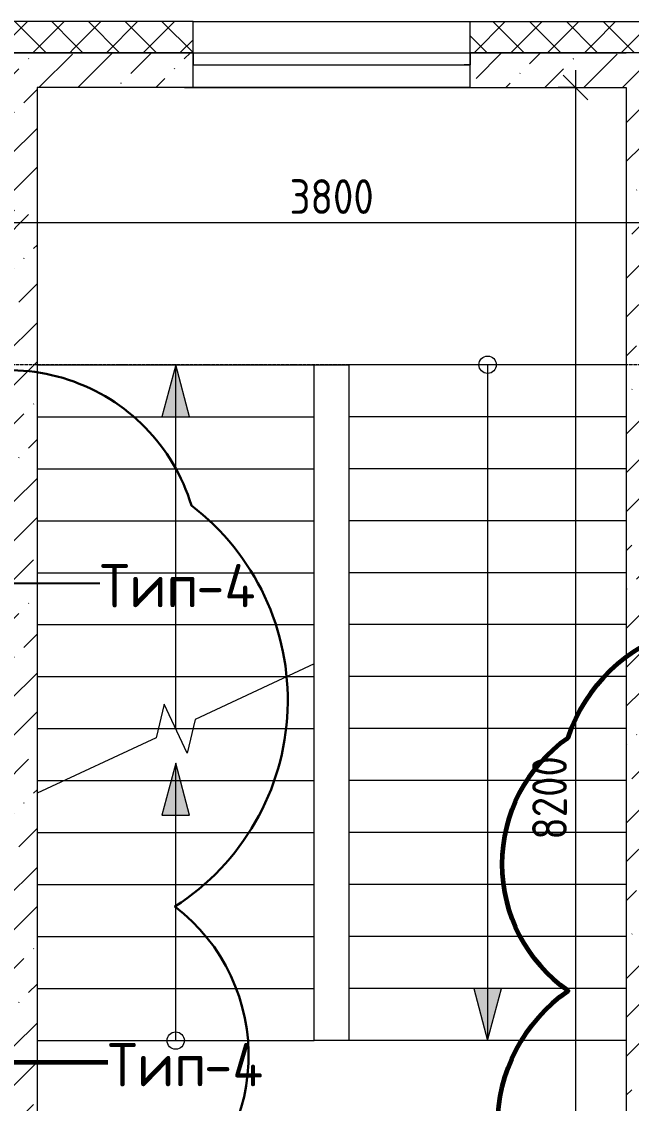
# Model space of a CAD drawing. Header units: millimetres. Extents: x -60946 to 138510, y -262288 to 24501.
# Drawn here: x 42121 to 45639, y -145455 to -139213 of the extents above; entities that cross this region are included whole.
import ezdxf

# ---------------------------------------------------------------- set-up
doc = ezdxf.new("R2010")
doc.units = ezdxf.units.MM
doc.linetypes.add('ADSK_Линия сетки', pattern=[25, 20, -2.5, 0, -2.5])
for name, color, linetype, lineweight in [('0) 1 вып перегородка', 7, 'Continuous', 60), ('2)Тип-3', 7, 'Continuous', 60), ('_ Окна', 7, 'Continuous', 18), ('Лестницы', 7, 'Continuous', 9), ('Окна', 7, 'Continuous', 9), ('Оси', 7, 'Continuous', 9), ('Перекрытие', 7, 'Continuous', 18), ('Размеры', 7, 'Continuous', 9), ('Стены наружные', 7, 'Continuous', 18), ('Стены штриховка', 7, 'Continuous', 9), ('Стрелки вверх', 7, 'Continuous', 18)]:
    doc.layers.add(name, color=color, linetype=linetype, lineweight=lineweight)
doc.layers.add('2)Тип-4', color=7, linetype='Continuous', lineweight=30, true_color=0x0080c0)
doc.styles.add('GOST Common_3', font='', dxfattribs={"width": 0.9, "height": 200})
doc.styles.add('GOST Common_4', font='', dxfattribs={"height": 250})
doc.styles.get('GOST Common_3').set_extended_font_data('GOST Common')
doc.styles.get('GOST Common_4').set_extended_font_data('GOST Common')
doc.dimstyles.new('ADSK_Основной_2_0_1', dxfattribs={"dimscale": 304.8, "dimtxt": 201.142999, "dimasz": 0.463911, "dimexe": 0.328084, "dimexo": 0.328084, "dimgap": 0.164042, "dimtad": 1, "dimdec": 3, "dimrnd": 0.001, "dimdsep": 46, "dimtxsty": 'GOST Common_3', "dimblk1": 'OBLIQUE', "dimblk2": 'OBLIQUE', "dimsah": 1, "dimcen": 0.09, "dimdle": 0.328084, "dimazin": 2, "dimtfac": 1, "dimtdec": 4, "dimtix": 1, "dimtmove": 1, "dimatfit": 3, "dimfxl": 1, "dimtvp": 1, "dimtolj": 1, "dimtzin": 0, "dimlwd": 20, "dimlwe": 20, "dimarcsym": 2})
doc.dimstyles.new('ADSK_Основной_2_0_2', dxfattribs={"dimscale": 304.8, "dimtxt": 201.142999, "dimasz": 0.463911, "dimexe": 0.328084, "dimexo": 0.328084, "dimgap": 0.164042, "dimtad": 1, "dimdec": 3, "dimrnd": 0.001, "dimdsep": 46, "dimtxsty": 'GOST Common_3', "dimblk1": 'OBLIQUE', "dimblk2": 'OBLIQUE', "dimsah": 1, "dimcen": 0.09, "dimdle": 0.328084, "dimazin": 2, "dimtfac": 1, "dimtdec": 4, "dimtix": 1, "dimtmove": 0, "dimatfit": 3, "dimfxl": 1, "dimtvp": 1, "dimtolj": 1, "dimtzin": 0, "dimlwd": 20, "dimlwe": 20, "dimarcsym": 2})
pattern_1 = [(45, (9.36, -150597.75), (84.18955, 308.69595), [396.875, -79.375, 3.353, -76.022])]
pattern_2 = [(45, (9.36, -150597.75), (-106.066, 106.066), []), (135, (9.36, -150597.75), (-106.066, -106.066), [])]

# ---------------------------------------------------------------- blocks, each defined once
blk = doc.blocks.new('ОКНО L03 _2СТ_RS - ОК-6_1600х1980h_лестничная клетка-3556673-Кладочный план 3-го этажа')
at = {"layer": '_ Окна'}
for p, q in [((-838.1, 100), (761.9, 100)), ((-838.1, 100), (-838.1, 30)), ((-838.1, 100), (-833.1, 100)), ((-818.1, 100), (-38.1, 100)), ((-38.1, 100), (741.9, 100)), ((761.9, 100), (756.9, 100)), ((761.9, 100), (761.9, 30)), ((-838.1, 30), (761.9, 30)), ((-838.1, 30), (-803.1, 30)), ((-818.1, 30), (-38.1, 30)), ((-38.1, 30), (741.9, 30)), ((761.9, 30), (726.9, 30))]:
    blk.add_line(p, q, dxfattribs=at)
at = {"layer": 'Окна'}
blk.add_line((-888.1, -100), (811.9, -100), dxfattribs=at)
blk = doc.blocks.new('_Oblique')
at = {"color": 0, "linetype": 'ByBlock', "lineweight": -2}
blk.add_line((-0.5, -0.5), (0.5, 0.5), dxfattribs=at)
blk = doc.blocks.new('*D5285')
at = {"layer": 'Defpoints', "color": 0, "transparency": 16777216}
for p in [(42009.4, -140272.3), (45809.4, -140272.3), (45809.4, -140372.3)]:
    blk.add_point(p, dxfattribs=at)
at = {"layer": 'Размеры', "color": 0, "lineweight": 20, "transparency": 16777216}
for p, q in [((41909.4, -140372.3), (45909.4, -140372.3)), ((42009.4, -140372.3), (42009.4, -140472.3)), ((45809.4, -140372.3), (45809.4, -140472.3))]:
    blk.add_line(p, q, dxfattribs=at)
at = {"layer": 'Размеры', "color": 0, "lineweight": 20, "transparency": 16777216, "xscale": 141.4, "yscale": 141.4, "zscale": 141.4, "rotation": 180}
blk.add_blockref('_Oblique', (42009.4, -140372.3), dxfattribs=at)
at = {"layer": 'Размеры', "color": 0, "lineweight": 20, "transparency": 16777216, "xscale": 141.4, "yscale": 141.4, "zscale": 141.4}
blk.add_blockref('_Oblique', (45809.4, -140372.3), dxfattribs=at)
at = {"layer": 'Размеры', "color": 0, "lineweight": 9, "transparency": 16777216, "insert": (43909.4, -140222.3), "char_height": 200, "width": 605.475, "attachment_point": 5, "style": 'GOST Common_3'}
blk.add_mtext('\\A1;3800', dxfattribs=at)
blk = doc.blocks.new('*D5405')
at = {"layer": 'Defpoints', "color": 0, "transparency": 16777216}
for p in [(45416.4, -139592.8), (45316.4, -147792.8), (45416.4, -147792.8)]:
    blk.add_point(p, dxfattribs=at)
at = {"layer": 'Размеры', "color": 0, "lineweight": 20, "transparency": 16777216}
for p, q in [((45316.4, -139492.8), (45316.4, -147892.8)), ((45316.4, -139592.8), (45216.4, -139592.8)), ((45316.4, -147792.8), (45216.4, -147792.8))]:
    blk.add_line(p, q, dxfattribs=at)
at = {"layer": 'Размеры', "color": 0, "lineweight": 20, "transparency": 16777216, "xscale": 141.4, "yscale": 141.4, "zscale": 141.4}
for p, rotation in [((45316.4, -139592.8), 90), ((45316.4, -147792.8), 270)]:
    blk.add_blockref('_Oblique', p, dxfattribs=dict(at, rotation=rotation))
at = {"layer": 'Размеры', "color": 0, "lineweight": 9, "transparency": 16777216, "insert": (45166.4, -143692.8), "char_height": 200, "width": 605.475, "attachment_point": 5, "rotation": 90, "style": 'GOST Common_3'}
blk.add_mtext('\\A1;8200', dxfattribs=at)

msp = doc.modelspace()

# ---------------------------------------------------------------- hatches: boundary and pattern name
at = {"layer": 'Стены наружные', "lineweight": 9}
h = msp.add_hatch(dxfattribs=at)
h.set_pattern_fill('FP_4', color=256, style=0, pattern_type=2)
h.set_pattern_definition(pattern_2)
h.paths.add_polyline_path([(42209.3615, -139392.7816), (42420.3169, -139392.7816), (42420.3169, -139212.7816), (42009.3615, -139212.7816), (42009.3615, -139392.7816)])
h.paths.add_polyline_path([(45609.3615, -139392.7816), (45989.3615, -139392.7816), (45989.3615, -139212.7816), (45420.3169, -139212.7816), (45420.3169, -139392.7816)])
h = msp.add_hatch(dxfattribs=at)
h.set_pattern_fill('FP_4', color=256, style=0, pattern_type=2)
h.set_pattern_definition(pattern_2)
h.paths.add_polyline_path([(45420.3169, -139392.7816), (45420.3169, -139212.7816), (44709.3615, -139212.7816), (44709.3615, -139392.7816)])
h.paths.add_polyline_path([(43109.3615, -139392.7816), (43109.3615, -139212.7816), (42420.3169, -139212.7816), (42420.3169, -139392.7816)])
h = msp.add_hatch(dxfattribs=at)
h.set_pattern_fill('FP_2', color=256, style=0, pattern_type=2)
h.set_pattern_definition(pattern_1)
h.paths.add_polyline_path([(42009.3615, -147992.7816), (42209.3615, -147992.7816), (42209.3615, -139392.7816), (42009.3615, -139392.7816), (42009.3615, -147967.7816)])
h = msp.add_hatch(dxfattribs=at)
h.set_pattern_fill('FP_2', color=256, style=0, pattern_type=2)
h.set_pattern_definition(pattern_1)
h.paths.add_polyline_path([(45420.3169, -139592.7816), (45609.3615, -139592.7816), (45609.3615, -139392.7816), (45420.3169, -139392.7816)])
h.paths.add_polyline_path([(42420.3169, -139592.7816), (42420.3169, -139392.7816), (42209.3615, -139392.7816), (42209.3615, -139592.7816)])
h = msp.add_hatch(dxfattribs=at)
h.set_pattern_fill('FP_3', color=256, style=0, pattern_type=2)
h.set_pattern_definition([(45, (9.36, -150597.75), (84.19025, 308.69666), [396.875, -79.375, 3.353, -76.022])])
h.paths.add_polyline_path([(43109.3615, -139592.7816), (43109.3615, -139392.7816), (42420.3169, -139392.7816), (42420.3169, -139592.7816)])
h.paths.add_polyline_path([(45420.3169, -139592.7816), (45420.3169, -139392.7816), (44709.3615, -139392.7816), (44709.3615, -139592.7816)])
h = msp.add_hatch(dxfattribs=at)
h.set_pattern_fill('FP_2', color=256, style=0, pattern_type=2)
h.set_pattern_definition(pattern_1)
h.paths.add_polyline_path([(45609.3615, -147992.7816), (45809.3615, -147992.7816), (45809.3615, -139392.7816), (45609.3615, -139392.7816), (45609.3615, -147792.7816)])
at = {"layer": 'Стрелки вверх'}
for points in [[(43089.7463, -141492.7816), (43009.3615, -141192.7816), (42928.9767, -141492.7816), (43034.5621, -141492.7816)], [(43034.5621, -143792.7816), (43089.7463, -143792.7816), (43009.3615, -143492.7816), (42928.9767, -143792.7816)], [(44809.3615, -145092.7816), (44889.7463, -144792.7816), (44728.9767, -144792.7816)]]:
    msp.add_hatch(color=256, dxfattribs=at).paths.add_polyline_path(points)

# ---------------------------------------------------------------- linework, layer by layer
at = {"layer": '0) 1 вып перегородка'}
msp.add_line((41771.8615, -145217.9373), (42617.713, -145217.9373), dxfattribs=at)
at = {"layer": '2)Тип-3', "color": 5}
msp.add_lwpolyline([(45273.5488, -148905.6451, -0.52056705), (45273.5488, -146370.559, -0.52056705), (45273.5488, -144805.4739, -0.52056705), (45273.5488, -143344.9899, -0.52056705), (46793.1228, -142894.6462, -0.52056705), (49464.5461, -142894.6462, -0.52056705), (51839.1308, -142894.6462, -0.52056705), (51932.5214, -144302.4547, -0.52056705), (51932.5214, -146128.0908, -0.52056705), (51932.5214, -148835.5121, -0.52056705), (49866.6909, -148905.6451, -0.52056705), (47360.7342, -148905.6451, -0.52056705)], format="xyb", close=True, dxfattribs=at)
at = {"layer": '2)Тип-4', "lineweight": 25}
msp.add_line((41771.8615, -142453.4971), (42572.5189, -142453.4971), dxfattribs=at)
at = {"layer": '2)Тип-4', "color": 5}
msp.add_lwpolyline([(36184.8831, -148255.7247, -0.52056705), (36273.6289, -146090.8776, -0.52056705), (36383.6595, -143406.8129, -0.52056705), (36443.2719, -141952.6397, -0.52056705), (37981.587, -141444.1822, -0.52056705), (39837.18, -141444.1822, -0.52056705), (41388.7347, -141444.1822, -0.52056705), (43100.0897, -142005.2019, -0.52056705), (43005.2156, -144319.5426, -0.52056705), (42932.6957, -146088.5787, -0.52056705), (42866.0499, -147714.3224, -0.52056705), (41876.4865, -148255.7247, -0.52056705), (40358.9436, -148255.7247, -0.52056705), (37963.4221, -148255.7247, -0.52056705)], format="xyb", close=True, dxfattribs=at)
at = {"layer": 'Лестницы'}
for p, q in [((42209.3615, -141192.7816), (43809.3615, -141192.7816)), ((42209.3615, -141192.7816), (43809.3615, -141192.7816)), ((43809.3615, -141192.7816), (44009.3615, -141192.7816)), ((43809.3615, -141492.7816), (43809.3615, -141192.7816)), ((45609.3615, -141192.7816), (44009.3615, -141192.7816)), ((44009.3615, -141192.7816), (44009.3615, -141492.7816)), ((45609.3615, -141192.7816), (44009.3615, -141192.7816)), ((42209.3615, -141492.7816), (43809.3615, -141492.7816)), ((42209.3615, -141492.7816), (43809.3615, -141492.7816)), ((43809.3615, -141792.7816), (43809.3615, -141492.7816)), ((44009.3615, -141492.7816), (44009.3615, -141792.7816)), ((45609.3615, -141492.7816), (44009.3615, -141492.7816)), ((45609.3615, -141492.7816), (44009.3615, -141492.7816)), ((42209.3615, -141792.7816), (43809.3615, -141792.7816)), ((42209.3615, -141792.7816), (43809.3615, -141792.7816)), ((43809.3615, -142092.7816), (43809.3615, -141792.7816)), ((44009.3615, -141792.7816), (44009.3615, -142092.7816)), ((45609.3615, -141792.7816), (44009.3615, -141792.7816)), ((45609.3615, -141792.7816), (44009.3615, -141792.7816)), ((42209.3615, -142092.7816), (43809.3615, -142092.7816)), ((42209.3615, -142092.7816), (43809.3615, -142092.7816)), ((43809.3615, -142392.7816), (43809.3615, -142092.7816)), ((44009.3615, -142092.7816), (44009.3615, -142392.7816)), ((45609.3615, -142092.7816), (44009.3615, -142092.7816)), ((45609.3615, -142092.7816), (44009.3615, -142092.7816)), ((42209.3615, -142392.7816), (43809.3615, -142392.7816)), ((42209.3615, -142392.7816), (43809.3615, -142392.7816)), ((43809.3615, -142692.7816), (43809.3615, -142392.7816)), ((44009.3615, -142392.7816), (44009.3615, -142692.7816)), ((45609.3615, -142392.7816), (44009.3615, -142392.7816)), ((45609.3615, -142392.7816), (44009.3615, -142392.7816)), ((42209.3615, -142692.7816), (43809.3615, -142692.7816)), ((42209.3615, -142692.7816), (43809.3615, -142692.7816)), ((43809.3615, -142919.7355), (43809.3615, -142692.7816)), ((44009.3615, -142692.7816), (44009.3615, -142992.7816)), ((45609.3615, -142692.7816), (44009.3615, -142692.7816)), ((45609.3615, -142692.7816), (44009.3615, -142692.7816)), ((43809.3615, -142919.7355), (43122.65, -143239.9543)), ((43809.3615, -142992.7816), (43809.3615, -142919.7355)), ((42209.3615, -142992.7816), (43652.7136, -142992.7816)), ((42209.3615, -142992.7816), (43652.7136, -142992.7816)), ((43652.7136, -142992.7816), (43809.3615, -142992.7816)), ((43652.7136, -142992.7816), (43809.3615, -142992.7816)), ((43809.3615, -143292.7816), (43809.3615, -142992.7816)), ((44009.3615, -142992.7816), (44009.3615, -143292.7816)), ((45609.3615, -142992.7816), (44009.3615, -142992.7816)), ((45609.3615, -142992.7816), (44009.3615, -142992.7816)), ((42943.3274, -143151.171), (42896.073, -143345.6089)), ((43075.3956, -143434.3922), (42943.3274, -143151.171)), ((43122.65, -143239.9543), (43075.3956, -143434.3922)), ((42209.3615, -143292.7816), (42908.9117, -143292.7816)), ((42209.3615, -143292.7816), (42908.9117, -143292.7816)), ((42908.9117, -143292.7816), (43009.3615, -143292.7816)), ((42908.9117, -143292.7816), (43009.3615, -143292.7816)), ((43009.3615, -143292.7816), (43109.8113, -143292.7816)), ((43009.3615, -143292.7816), (43109.8113, -143292.7816)), ((43109.8113, -143292.7816), (43809.3615, -143292.7816)), ((43109.8113, -143292.7816), (43809.3615, -143292.7816)), ((43809.3615, -143592.7816), (43809.3615, -143292.7816)), ((44009.3615, -143292.7816), (44009.3615, -143592.7816)), ((45609.3615, -143292.7816), (44009.3615, -143292.7816)), ((45609.3615, -143292.7816), (44009.3615, -143292.7816)), ((42896.073, -143345.6089), (42209.3615, -143665.8278)), ((42209.3615, -143592.7816), (42366.0094, -143592.7816)), ((42209.3615, -143592.7816), (42366.0094, -143592.7816)), ((42366.0094, -143592.7816), (43809.3615, -143592.7816)), ((42366.0094, -143592.7816), (43809.3615, -143592.7816)), ((43809.3615, -143892.7816), (43809.3615, -143592.7816)), ((44009.3615, -143592.7816), (44009.3615, -143892.7816)), ((45609.3615, -143592.7816), (44009.3615, -143592.7816)), ((45609.3615, -143592.7816), (44009.3615, -143592.7816)), ((42209.3615, -143892.7816), (43809.3615, -143892.7816)), ((42209.3615, -143892.7816), (43809.3615, -143892.7816)), ((43809.3615, -144192.7816), (43809.3615, -143892.7816)), ((44009.3615, -143892.7816), (44009.3615, -144192.7816)), ((45609.3615, -143892.7816), (44009.3615, -143892.7816)), ((45609.3615, -143892.7816), (44009.3615, -143892.7816)), ((42209.3615, -144192.7816), (43809.3615, -144192.7816)), ((42209.3615, -144192.7816), (43809.3615, -144192.7816)), ((43809.3615, -144492.7816), (43809.3615, -144192.7816)), ((44009.3615, -144192.7816), (44009.3615, -144492.7816)), ((45609.3615, -144192.7816), (44009.3615, -144192.7816)), ((45609.3615, -144192.7816), (44009.3615, -144192.7816)), ((42209.3615, -144492.7816), (43809.3615, -144492.7816)), ((42209.3615, -144492.7816), (43809.3615, -144492.7816)), ((43809.3615, -144792.7816), (43809.3615, -144492.7816)), ((44009.3615, -144492.7816), (44009.3615, -144792.7816)), ((45609.3615, -144492.7816), (44009.3615, -144492.7816)), ((45609.3615, -144492.7816), (44009.3615, -144492.7816)), ((42209.3615, -144792.7816), (43809.3615, -144792.7816)), ((42209.3615, -144792.7816), (43809.3615, -144792.7816)), ((43809.3615, -145092.7816), (43809.3615, -144792.7816)), ((44009.3615, -144792.7816), (44009.3615, -145092.7816)), ((45609.3615, -144792.7816), (44009.3615, -144792.7816)), ((45609.3615, -144792.7816), (44009.3615, -144792.7816)), ((42209.3615, -145092.7816), (43809.3615, -145092.7816)), ((42209.3615, -145092.7816), (43809.3615, -145092.7816)), ((45609.3615, -145092.7816), (44009.3615, -145092.7816))]:
    msp.add_line(p, q, dxfattribs=at)
at = {"layer": 'Оси', "linetype": 'ADSK_Линия сетки', "lineweight": 5}
msp.add_line((62587.9153, -141192.7816), (-25230.7352, -141192.7816), dxfattribs=at)
at = {"layer": 'Перекрытие'}
msp.add_line((45609.3615, -145092.7816), (43809.3615, -145092.7816), dxfattribs=at)
at = {"layer": 'Стены наружные', "lineweight": 9}
for p, q in [((43109.3615, -139212.7816), (41829.3615, -139212.7816)), ((43109.3615, -139392.7816), (43109.3615, -139212.7816)), ((43109.3615, -139212.7816), (44709.3615, -139212.7816)), ((44709.3615, -139392.7816), (44709.3615, -139212.7816)), ((44709.3615, -139212.7816), (45989.3615, -139212.7816)), ((42209.3615, -139392.7816), (42009.3615, -139392.7816)), ((42009.3615, -139392.7816), (42209.3615, -139392.7816)), ((43109.3615, -139592.7816), (43109.3615, -139392.7816)), ((44709.3615, -139592.7816), (44709.3615, -139392.7816)), ((45809.3615, -139392.7816), (45609.3615, -139392.7816)), ((45809.3615, -139392.7816), (45609.3615, -139392.7816)), ((42209.3615, -139592.7816), (42209.3615, -147792.7816)), ((43109.3615, -139592.7816), (42209.3615, -139592.7816)), ((44709.3615, -139592.7816), (43109.3615, -139592.7816)), ((44709.3615, -139592.7816), (45609.3615, -139592.7816)), ((45609.3615, -139592.7816), (45609.3615, -147792.7816))]:
    msp.add_line(p, q, dxfattribs=at)
at = {"layer": 'Стены штриховка', "lineweight": 9}
for p, q in [((42209.3615, -139392.7816), (43109.3615, -139392.7816)), ((43109.3615, -139392.7816), (42209.3615, -139392.7816)), ((44709.3615, -139392.7816), (45609.3615, -139392.7816)), ((45609.3615, -139392.7816), (44709.3615, -139392.7816))]:
    msp.add_line(p, q, dxfattribs=at)
at = {"layer": 'Стрелки вверх'}
for p, q in [((43009.3615, -141192.7816), (42928.9767, -141492.7816)), ((43009.3615, -141492.7816), (43009.3615, -141192.7816)), ((43089.7463, -141492.7816), (43009.3615, -141192.7816)), ((44809.3615, -141192.7816), (44809.3615, -141492.7816)), ((42928.9767, -141492.7816), (43034.5621, -141492.7816)), ((43009.3615, -141792.7816), (43009.3615, -141492.7816)), ((43034.5621, -141492.7816), (43089.7463, -141492.7816)), ((44809.3615, -141492.7816), (44809.3615, -141792.7816)), ((43009.3615, -142092.7816), (43009.3615, -141792.7816)), ((44809.3615, -141792.7816), (44809.3615, -142092.7816)), ((43009.3615, -142392.7816), (43009.3615, -142092.7816)), ((44809.3615, -142092.7816), (44809.3615, -142392.7816)), ((43009.3615, -142692.7816), (43009.3615, -142392.7816)), ((44809.3615, -142392.7816), (44809.3615, -142692.7816)), ((43009.3615, -142992.7816), (43009.3615, -142692.7816)), ((44809.3615, -142692.7816), (44809.3615, -142992.7816)), ((43009.3615, -143292.7816), (43009.3615, -142992.7816)), ((44809.3615, -142992.7816), (44809.3615, -143292.7816)), ((44809.3615, -143292.7816), (44809.3615, -143592.7816)), ((43009.3615, -143492.7816), (42928.9767, -143792.7816)), ((43009.3615, -143592.7816), (43009.3615, -143492.7816)), ((43089.7463, -143792.7816), (43009.3615, -143492.7816)), ((43009.3615, -143892.7816), (43009.3615, -143592.7816)), ((44809.3615, -143592.7816), (44809.3615, -143892.7816)), ((42928.9767, -143792.7816), (43034.5621, -143792.7816)), ((43034.5621, -143792.7816), (43089.7463, -143792.7816)), ((43009.3615, -144192.7816), (43009.3615, -143892.7816)), ((44809.3615, -143892.7816), (44809.3615, -144192.7816)), ((43009.3615, -144492.7816), (43009.3615, -144192.7816)), ((44809.3615, -144192.7816), (44809.3615, -144492.7816)), ((43009.3615, -144792.7816), (43009.3615, -144492.7816)), ((44809.3615, -144492.7816), (44809.3615, -144792.7816)), ((43009.3615, -145092.7816), (43009.3615, -144792.7816)), ((44889.7463, -144792.7816), (44728.9767, -144792.7816)), ((44728.9767, -144792.7816), (44809.3615, -145092.7816)), ((44809.3615, -144792.7816), (44809.3615, -145092.7816)), ((44809.3615, -145092.7816), (44889.7463, -144792.7816))]:
    msp.add_line(p, q, dxfattribs=at)
for centre in [(44809.3615, -141192.7816), (43009.3615, -145092.7816)]:
    msp.add_circle(centre, 50, dxfattribs=at)

# ---------------------------------------------------------------- block references
at = {"layer": 'Окна'}
msp.add_blockref('ОКНО L03 _2СТ_RS - ОК-6_1600х1980h_лестничная клетка-3556673-Кладочный план 3-го этажа', (43947.4615, -139492.7816), dxfattribs=at)

# ---------------------------------------------------------------- texts
at = {"layer": '2)Тип-4', "color": 116, "lineweight": 30, "true_color": 0x008040, "char_height": 250, "attachment_point": 1, "style": 'GOST Common_4'}
for s, insert, width in [('Тип', (42572.5189, -142342.57), 673.4175), ('-4', (43128.1439, -142342.57), 456.961875), ('Тип', (42617.713, -145107.0102), 673.4175), ('-4', (43173.338, -145107.0102), 456.961875)]:
    msp.add_mtext(s, dxfattribs=dict(at, insert=insert, width=width))

# ---------------------------------------------------------------- dimensions: what is measured, and where the dimension line sits
at = {"layer": 'Размеры', "lineweight": 9}
dim = msp.add_linear_dim(base=(45316.3667, -147792.7816), p1=(45416.3516, -139592.7816), p2=(45416.3516, -147792.7816), angle=90, dimstyle='ADSK_Основной_2_0_2', override={"dimpost": '<>', "dimfxl": 8200}, dxfattribs=at)
dim.commit()
dim.dimension.update_dxf_attribs({"geometry": '*D5405', "text_midpoint": (45166.3667, -143692.7816)})
dim = msp.add_linear_dim(base=(45809.3615, -140372.2851), p1=(42009.3615, -140272.3002), p2=(45809.3615, -140272.3002), dimstyle='ADSK_Основной_2_0_1', override={"dimpost": '<>', "dimfxl": 3800}, dxfattribs=at)
dim.commit()
dim.dimension.update_dxf_attribs({"geometry": '*D5285', "text_midpoint": (43909.3615, -140222.2851)})

doc.saveas('drawing.dxf')
